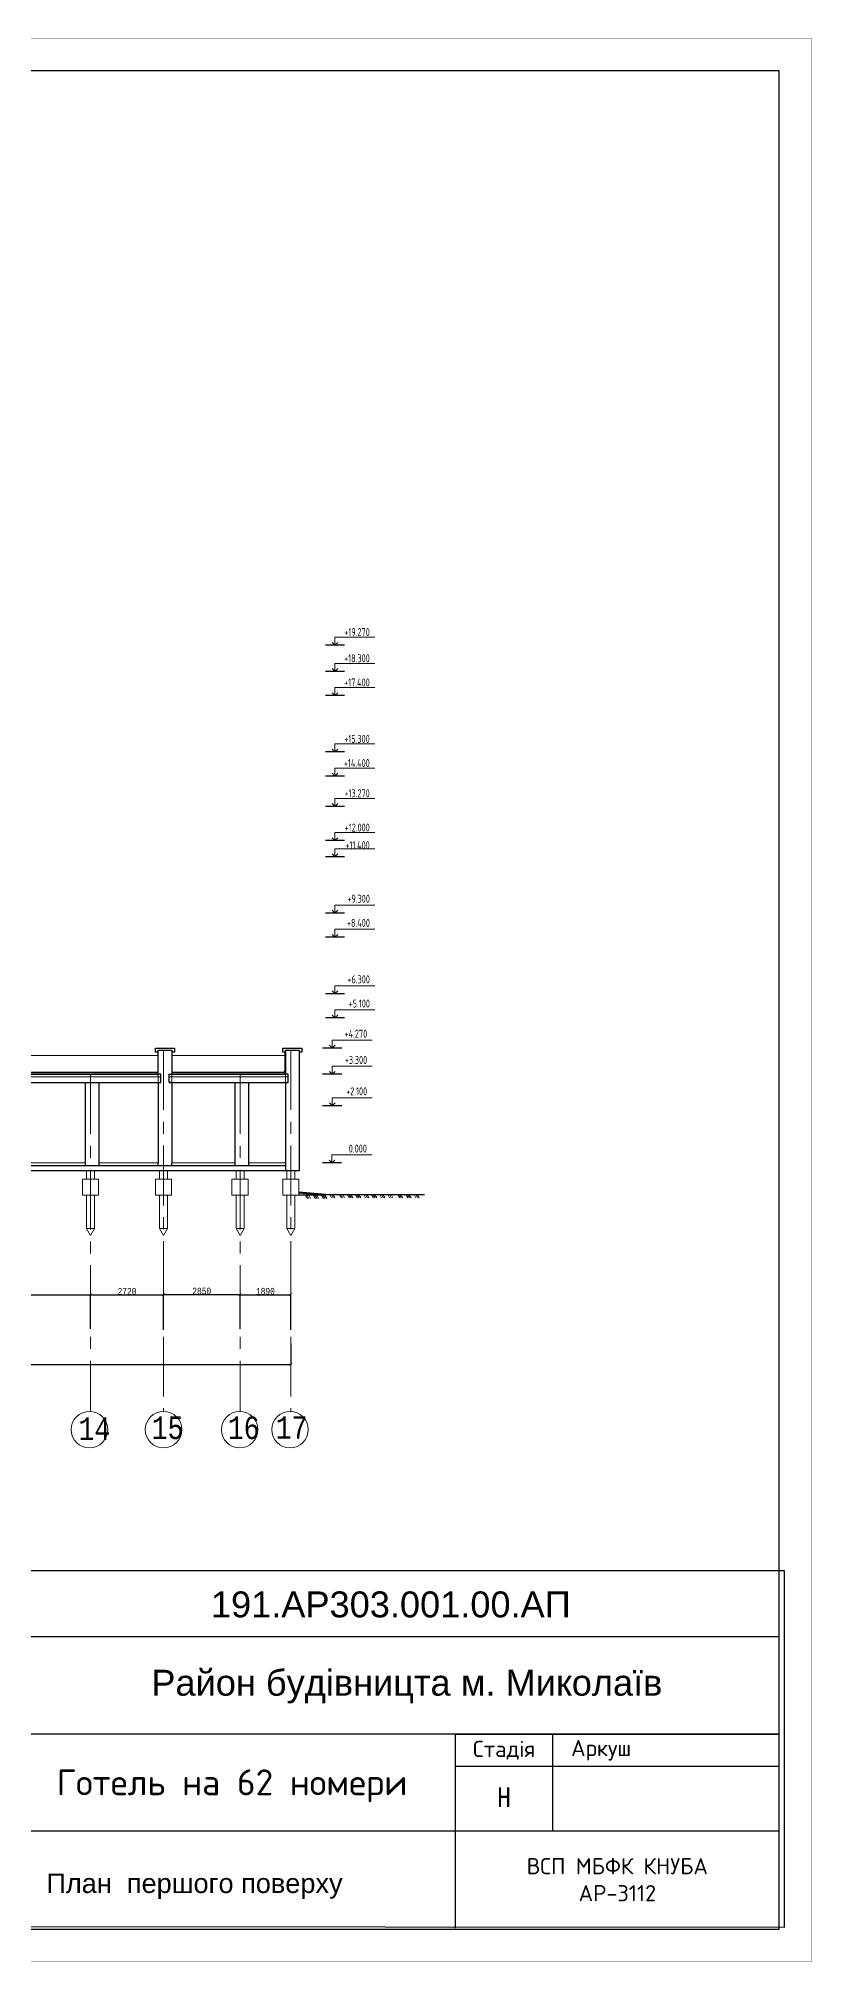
# Model space of a CAD drawing. Header units: millimetres. Extents: x -689206 to 4969298, y -1019800 to 703299.
# Drawn here: x 110387 to 139173, y -493041 to -421450 of the extents above; entities that cross this region are included whole.
import ezdxf

# ---------------------------------------------------------------- set-up
doc = ezdxf.new("R2010")
doc.units = ezdxf.units.MM
doc.linetypes.add('осеваяX2', pattern=[101.6, 63.5, -12.7, 12.7, -12.7])
doc.layers.add('внешняярамка', color=7, linetype='Continuous', lineweight=5, plot=False)
for name, color, linetype, lineweight in [('РАЗМЕРЫ', 7, 'Continuous', 9), ('стены', 7, 'Continuous', 20), ('Штамп', 7, 'Continuous', 5)]:
    doc.layers.add(name, color=color, linetype=linetype, lineweight=lineweight)
for name, color, linetype in [('разрез1-1', 7, 'Continuous'), ('разрез2-2', 7, 'Continuous'), ('сетка', 104, 'Continuous')]:
    doc.layers.add(name, color=color, linetype=linetype)
doc.styles.get("Standard").update_dxf_attribs({"font": 'arial.ttf'})
doc.styles.add('Аннотативный', font='isocteur.ttf', dxfattribs={"width": 0.7, "height": 250})
doc.dimstyles.new('Аннотативный', dxfattribs={"dimscale": 0, "dimtxt": 250, "dimasz": 100, "dimexe": 1.25, "dimexo": 0.625, "dimtad": 1, "dimdec": 0, "dimtxsty": 'Аннотативный', "dimblk": 'ARCHTICK', "dimcen": 2.5, "dimadec": 0, "dimazin": 0, "dimtfac": 1, "dimtdec": 0, "dimtmove": 0, "dimatfit": 3, "dimfxl": 1, "dimarcsym": 0})

# ---------------------------------------------------------------- blocks, each defined once
blk = doc.blocks.new('_ArchTick')
at = {"color": 0, "linetype": 'ByBlock', "const_width": 0.15}
blk.add_lwpolyline([(-0.5, -0.5), (0.5, 0.5)], dxfattribs=at)
blk = doc.blocks.new('*D3286')
at = {"layer": 'Defpoints', "color": 0, "lineweight": 5, "ltscale": 35, "transparency": 16777216}
for p in [(105893, -468216), (112323, -468222), (112323, -469492)]:
    blk.add_point(p, dxfattribs=at)
at = {"layer": 'РАЗМЕРЫ', "color": 0, "lineweight": -2, "ltscale": 35, "transparency": 16777216}
for p, q in [((105893, -468217), (105893, -468223)), ((105893, -468222), (112323, -468222)), ((112323, -469491), (112323, -468221))]:
    blk.add_line(p, q, dxfattribs=at)
at = {"layer": 'РАЗМЕРЫ', "color": 0, "lineweight": -2, "ltscale": 35, "transparency": 16777216, "xscale": 100, "yscale": 100, "zscale": 100, "rotation": 180}
blk.add_blockref('_ArchTick', (105893, -468222), dxfattribs=at)
at = {"layer": 'РАЗМЕРЫ', "color": 0, "lineweight": -2, "ltscale": 35, "transparency": 16777216, "xscale": 100, "yscale": 100, "zscale": 100}
blk.add_blockref('_ArchTick', (112323, -468222), dxfattribs=at)
at = {"layer": 'РАЗМЕРЫ', "color": 0, "lineweight": 5, "ltscale": 35, "transparency": 16777216, "insert": (109108, -468096), "char_height": 250, "attachment_point": 5, "style": 'Аннотативный'}
blk.add_mtext('6430', dxfattribs=at)
blk = doc.blocks.new('*D3287')
at = {"layer": 'Defpoints', "color": 0, "lineweight": 5, "ltscale": 35, "transparency": 16777216}
for p in [(112323, -468216), (115046, -468216), (115046, -469524)]:
    blk.add_point(p, dxfattribs=at)
at = {"layer": 'РАЗМЕРЫ', "color": 0, "lineweight": -2, "ltscale": 35, "transparency": 16777216}
for p, q in [((112323, -468216), (115046, -468216)), ((112323, -468217), (112323, -468218)), ((115046, -469523), (115046, -468215))]:
    blk.add_line(p, q, dxfattribs=at)
at = {"layer": 'РАЗМЕРЫ', "color": 0, "lineweight": -2, "ltscale": 35, "transparency": 16777216, "xscale": 100, "yscale": 100, "zscale": 100, "rotation": 180}
blk.add_blockref('_ArchTick', (112323, -468216), dxfattribs=at)
at = {"layer": 'РАЗМЕРЫ', "color": 0, "lineweight": -2, "ltscale": 35, "transparency": 16777216, "xscale": 100, "yscale": 100, "zscale": 100}
blk.add_blockref('_ArchTick', (115046, -468216), dxfattribs=at)
at = {"layer": 'РАЗМЕРЫ', "color": 0, "lineweight": 5, "ltscale": 35, "transparency": 16777216, "insert": (113684, -468091), "char_height": 250, "attachment_point": 5, "style": 'Аннотативный'}
blk.add_mtext('2720', dxfattribs=at)
blk = doc.blocks.new('*D3288')
at = {"layer": 'Defpoints', "color": 0, "lineweight": 5, "ltscale": 35, "transparency": 16777216}
for p in [(115046, -468216), (117893, -468209), (117893, -469492)]:
    blk.add_point(p, dxfattribs=at)
at = {"layer": 'РАЗМЕРЫ', "color": 0, "lineweight": -2, "ltscale": 35, "transparency": 16777216}
for p, q in [((115046, -468216), (115046, -468208)), ((115046, -468209), (117893, -468209)), ((117893, -469491), (117893, -468208))]:
    blk.add_line(p, q, dxfattribs=at)
at = {"layer": 'РАЗМЕРЫ', "color": 0, "lineweight": -2, "ltscale": 35, "transparency": 16777216, "xscale": 100, "yscale": 100, "zscale": 100, "rotation": 180}
blk.add_blockref('_ArchTick', (115046, -468209), dxfattribs=at)
at = {"layer": 'РАЗМЕРЫ', "color": 0, "lineweight": -2, "ltscale": 35, "transparency": 16777216, "xscale": 100, "yscale": 100, "zscale": 100}
blk.add_blockref('_ArchTick', (117893, -468209), dxfattribs=at)
at = {"layer": 'РАЗМЕРЫ', "color": 0, "lineweight": 5, "ltscale": 35, "transparency": 16777216, "insert": (116469, -468083), "char_height": 250, "attachment_point": 5, "style": 'Аннотативный'}
blk.add_mtext('2850', dxfattribs=at)
blk = doc.blocks.new('*D3289')
at = {"layer": 'Defpoints', "color": 0, "lineweight": 5, "ltscale": 35, "transparency": 16777216}
for p in [(117893, -468215), (119785, -468215), (119785, -469522)]:
    blk.add_point(p, dxfattribs=at)
at = {"layer": 'РАЗМЕРЫ', "color": 0, "lineweight": -2, "ltscale": 35, "transparency": 16777216}
for p, q in [((117893, -468215), (119785, -468215)), ((117893, -468216), (117893, -468216)), ((119785, -469522), (119785, -468214))]:
    blk.add_line(p, q, dxfattribs=at)
at = {"layer": 'РАЗМЕРЫ', "color": 0, "lineweight": -2, "ltscale": 35, "transparency": 16777216, "xscale": 100, "yscale": 100, "zscale": 100, "rotation": 180}
blk.add_blockref('_ArchTick', (117893, -468215), dxfattribs=at)
at = {"layer": 'РАЗМЕРЫ', "color": 0, "lineweight": -2, "ltscale": 35, "transparency": 16777216, "xscale": 100, "yscale": 100, "zscale": 100}
blk.add_blockref('_ArchTick', (119785, -468215), dxfattribs=at)
at = {"layer": 'РАЗМЕРЫ', "color": 0, "lineweight": 5, "ltscale": 35, "transparency": 16777216, "insert": (118839, -468090), "char_height": 250, "attachment_point": 5, "style": 'Аннотативный'}
blk.add_mtext('1890', dxfattribs=at)
blk = doc.blocks.new('*D3274')
at = {"layer": 'Defpoints', "color": 0, "lineweight": 5, "ltscale": 35, "transparency": 16777216}
for p in [(67654, -470048), (119785, -470048), (119785, -470810)]:
    blk.add_point(p, dxfattribs=at)
at = {"layer": 'РАЗМЕРЫ', "color": 0, "lineweight": -2, "ltscale": 35, "transparency": 16777216}
for p, q in [((67654, -470049), (67654, -470811)), ((119785, -470049), (119785, -470811)), ((67654, -470810), (119785, -470810))]:
    blk.add_line(p, q, dxfattribs=at)
at = {"layer": 'РАЗМЕРЫ', "color": 0, "lineweight": -2, "ltscale": 35, "transparency": 16777216, "xscale": 100, "yscale": 100, "zscale": 100, "rotation": 180}
blk.add_blockref('_ArchTick', (67654, -470810), dxfattribs=at)
at = {"layer": 'РАЗМЕРЫ', "color": 0, "lineweight": -2, "ltscale": 35, "transparency": 16777216, "xscale": 100, "yscale": 100, "zscale": 100}
blk.add_blockref('_ArchTick', (119785, -470810), dxfattribs=at)
at = {"layer": 'РАЗМЕРЫ', "color": 0, "lineweight": 5, "ltscale": 35, "transparency": 16777216, "insert": (93719, -470684), "char_height": 250, "attachment_point": 5, "style": 'Аннотативный'}
blk.add_mtext('52131', dxfattribs=at)

msp = doc.modelspace()

# ---------------------------------------------------------------- linework, layer by layer
at = {"layer": 'внешняярамка', "lineweight": 5, "ltscale": 50, "const_width": 2.41}
msp.add_lwpolyline([(37935.9, -493039.6), (139172.2, -493039.6), (139172.2, -421451.1), (37935.9, -421451.1), (37935.9, -493039.6)], dxfattribs=at)
at = {"layer": 'РАЗМЕРЫ', "linetype": 'ByBlock', "lineweight": 30, "ltscale": 35}
for p, q in [((114745.6, -459110.9), (114745.6, -459035.9)), ((114745.6, -459035.9), (115355.6, -459035.9)), ((114745.6, -459185.9), (114745.6, -459110.9)), ((114845.6, -459185.9), (114745.6, -459185.9)), ((115355.6, -459035.9), (115455.6, -459035.9)), ((115455.6, -459185.9), (115355.6, -459185.9)), ((115455.6, -459035.9), (115455.6, -459185.9)), ((119484.5, -459110.9), (119484.5, -459035.9)), ((119484.5, -459035.9), (120094.5, -459035.9)), ((119484.5, -459185.9), (119484.5, -459110.9)), ((119584.5, -459185.9), (119484.5, -459185.9)), ((120094.5, -459035.9), (120194.5, -459035.9)), ((120194.5, -459185.9), (120094.5, -459185.9)), ((120194.5, -459035.9), (120194.5, -459185.9))]:
    msp.add_line(p, q, dxfattribs=at)
at = {"layer": 'РАЗМЕРЫ', "lineweight": 30, "ltscale": 35}
for p, q in [((114845.6, -460010.9), (114845.6, -459110.9)), ((114845.6, -459110.9), (115355.6, -459110.9)), ((115355.6, -459110.9), (115355.6, -460010.9)), ((119584.5, -460010.9), (119584.5, -459110.9)), ((119584.5, -459110.9), (120094.5, -459110.9)), ((119584.5, -459185.9), (119584.5, -460010.9)), ((120094.5, -459110.9), (120094.5, -463610.9)), ((105982.7, -460010.9), (114845.6, -460010.9)), ((105982.7, -460310.9), (114845.6, -460310.9)), ((112123.2, -460310.9), (112123.2, -463410.9)), ((112633.2, -460310.9), (112633.2, -463410.9)), ((114845.6, -460010.9), (114845.6, -459910.9)), ((114945.6, -460010.9), (114845.6, -460010.9)), ((114845.6, -460310.9), (114845.6, -463310.9)), ((114845.6, -460310.9), (114945.6, -460310.9)), ((114945.6, -460310.9), (114945.6, -460010.9)), ((115255.6, -460010.9), (119584.5, -460010.9)), ((115255.6, -460310.9), (115255.6, -460010.9)), ((115255.6, -460310.9), (115355.6, -460310.9)), ((115355.6, -460310.9), (115255.6, -460310.9)), ((115355.6, -460310.9), (115355.6, -463310.9)), ((115355.6, -460310.9), (119485.5, -460310.9)), ((117693.3, -460310.9), (117693.3, -463410.9)), ((118203.3, -460310.9), (118203.3, -463410.9)), ((119485.5, -460310.9), (119584.5, -460310.9)), ((119684.5, -460010.9), (119584.5, -460010.9)), ((119584.5, -460310.9), (119584.5, -463510.9)), ((119584.5, -460310.9), (119684.5, -460310.9)), ((119684.5, -460310.9), (119684.5, -460010.9)), ((115355.6, -463610.9), (67344, -463610.9)), ((67854, -463410.9), (119584.5, -463410.9)), ((114845.6, -463410.9), (114845.6, -463310.9)), ((115355.6, -463410.9), (115355.6, -463310.9)), ((119584.5, -463610.9), (115355.6, -463610.9)), ((119584.5, -463510.9), (119584.5, -463610.9)), ((120094.5, -463610.9), (119584.5, -463610.9))]:
    msp.add_line(p, q, dxfattribs=at)
at = {"layer": 'РАЗМЕРЫ', "linetype": 'осеваяX2', "lineweight": 5, "ltscale": 35}
for p, q in [((115045.6, -459110.9), (115045.6, -472559.7)), ((119784.8, -459110.9), (119784.8, -472559.7)), ((112323.2, -460010.9), (112323.2, -472559.7))]:
    msp.add_line(p, q, dxfattribs=at)
at = {"layer": 'РАЗМЕРЫ', "lineweight": 15, "ltscale": 35}
for p, q in [((114945.6, -460110.9), (105982.7, -460110.9)), ((119684.5, -460110.9), (115255.6, -460110.9)), ((115355.6, -460310.9), (115355.6, -460010.9)), ((119584.5, -460310.9), (119584.5, -460010.9)), ((106082.7, -463310.9), (112123.2, -463310.9)), ((112633.2, -463310.9), (114845.6, -463310.9)), ((115355.6, -463310.9), (117693.3, -463310.9)), ((118203.3, -463310.9), (118584.5, -463310.9)), ((118584.5, -463310.9), (119584.5, -463310.9))]:
    msp.add_line(p, q, dxfattribs=at)
at = {"layer": 'РАЗМЕРЫ', "lineweight": 13, "ltscale": 35}
msp.add_line((114845.6, -460310.9), (114845.6, -460010.9), dxfattribs=at)
at = {"layer": 'РАЗМЕРЫ', "lineweight": 18, "ltscale": 35}
for p, q in [((112173.2, -463610.9), (112173.2, -463910.9)), ((112473.2, -463910.9), (112473.2, -463610.9)), ((114895.6, -463610.9), (114895.6, -463910.9)), ((115195.6, -463910.9), (115195.6, -463610.9)), ((117743.3, -463610.9), (117743.3, -463910.9)), ((118043.3, -463910.9), (118043.3, -463610.9)), ((119634.8, -463610.9), (119634.8, -463910.9)), ((119934.8, -463910.9), (119934.8, -463610.9)), ((112023.2, -464510.9), (112023.2, -463910.9)), ((112023.2, -463910.9), (112173.2, -463910.9)), ((112623.2, -464510.9), (112023.2, -464510.9)), ((112173.2, -463910.9), (112323.2, -463910.9)), ((112173.2, -465377.7), (112173.2, -464510.9)), ((112323.2, -463910.9), (112623.2, -463910.9)), ((112473.2, -464510.9), (112473.2, -465389.8)), ((112623.2, -463910.9), (112623.2, -464510.9)), ((114745.6, -464510.9), (114745.6, -463910.9)), ((114745.6, -463910.9), (114895.6, -463910.9)), ((115345.6, -464510.9), (114745.6, -464510.9)), ((114895.6, -463910.9), (115045.6, -463910.9)), ((114895.6, -465377.7), (114895.6, -464510.9)), ((115045.6, -463910.9), (115345.6, -463910.9)), ((115195.6, -464510.9), (115195.6, -465389.8)), ((115345.6, -463910.9), (115345.6, -464510.9)), ((117593.3, -464510.9), (117593.3, -463910.9)), ((117593.3, -463910.9), (117743.3, -463910.9)), ((118193.3, -464510.9), (117593.3, -464510.9)), ((117743.3, -463910.9), (117893.3, -463910.9)), ((117743.3, -465377.7), (117743.3, -464510.9)), ((117893.3, -463910.9), (118193.3, -463910.9)), ((118043.3, -464510.9), (118043.3, -465389.8)), ((118193.3, -463910.9), (118193.3, -464510.9)), ((119484.8, -464510.9), (119484.8, -463910.9)), ((119484.8, -463910.9), (119634.8, -463910.9)), ((120084.8, -464510.9), (119484.8, -464510.9)), ((119634.8, -463910.9), (119784.8, -463910.9)), ((119634.8, -465377.7), (119634.8, -464510.9)), ((119784.8, -463910.9), (120084.8, -463910.9)), ((119934.8, -464510.9), (119934.8, -465389.8)), ((120084.8, -463910.9), (120084.8, -464510.9)), ((112173.2, -465751.1), (112173.2, -465377.7)), ((112323.2, -466010.9), (112173.2, -465751.1)), ((112473.2, -465751.1), (112173.2, -465751.1)), ((112323.2, -466010.9), (112473.2, -465751.1)), ((112473.2, -465751.1), (112473.2, -465389.8)), ((114895.6, -465751.1), (114895.6, -465377.7)), ((115045.6, -466010.9), (114895.6, -465751.1)), ((115195.6, -465751.1), (114895.6, -465751.1)), ((115045.6, -466010.9), (115195.6, -465751.1)), ((115195.6, -465751.1), (115195.6, -465389.8)), ((117743.3, -465751.1), (117743.3, -465377.7)), ((117893.3, -466010.9), (117743.3, -465751.1)), ((118043.3, -465751.1), (117743.3, -465751.1)), ((117893.3, -466010.9), (118043.3, -465751.1)), ((118043.3, -465751.1), (118043.3, -465389.8)), ((119634.8, -465751.1), (119634.8, -465377.7)), ((119784.8, -466010.9), (119634.8, -465751.1)), ((119934.8, -465751.1), (119634.8, -465751.1)), ((119784.8, -466010.9), (119934.8, -465751.1)), ((119934.8, -465751.1), (119934.8, -465389.8))]:
    msp.add_line(p, q, dxfattribs=at)
at = {"layer": 'разрез1-1', "lineweight": 5}
for p, q in [((121426.1, -444035.9), (121426.1, -443738.1)), ((121426.1, -443738.1), (122915.2, -443738.1)), ((121426.1, -445010.9), (121426.1, -444713.1)), ((121426.1, -444713.1), (122915.2, -444713.1)), ((121426.1, -445910.9), (121426.1, -445613.1)), ((121426.1, -445613.1), (122915.2, -445613.1)), ((121426.1, -448010.9), (121426.1, -447713.1)), ((121426.1, -447713.1), (122915.2, -447713.1)), ((121426.1, -448910.9), (121426.1, -448613.1)), ((121426.1, -448613.1), (122915.2, -448613.1)), ((121426.1, -450035.9), (121426.1, -449738.1)), ((121426.1, -449738.1), (122915.2, -449738.1)), ((121426.1, -451310.9), (121426.1, -451013.1)), ((121426.1, -451013.1), (122915.2, -451013.1)), ((121426.1, -451910.9), (121426.1, -451613.1)), ((121426.1, -451613.1), (122915.2, -451613.1)), ((121426.1, -454010.9), (121426.1, -453713.1)), ((121426.1, -453713.1), (122915.2, -453713.1)), ((121426.1, -454910.9), (121426.1, -454613.1)), ((121426.1, -454613.1), (122915.2, -454613.1)), ((121426.1, -457010.9), (121426.1, -456713.1)), ((121426.1, -456713.1), (122915.2, -456713.1)), ((121426.1, -457910.9), (121426.1, -457613.1)), ((121426.1, -457613.1), (122915.2, -457613.1)), ((121324.2, -459035.9), (121324.2, -458738.1)), ((121324.2, -458738.1), (122813.3, -458738.1)), ((121324.2, -460010.9), (121324.2, -459713.1)), ((121324.2, -459713.1), (122813.3, -459713.1)), ((121324.2, -461180.9), (121324.2, -460883.1)), ((121324.2, -460883.1), (122813.3, -460883.1)), ((121312.6, -463310.9), (121312.6, -463013.1)), ((121312.6, -463013.1), (122801.7, -463013.1))]:
    msp.add_line(p, q, dxfattribs=at)
at = {"layer": 'разрез1-1', "lineweight": 30}
for p, q in [((121780.6, -444035.9), (121071.5, -444035.9)), ((121426.1, -444035.9), (121320.8, -443930.6)), ((121426.1, -444035.9), (121531.4, -443930.6)), ((121780.6, -445010.9), (121071.5, -445010.9)), ((121426.1, -445010.9), (121320.8, -444905.6)), ((121426.1, -445010.9), (121531.4, -444905.6)), ((121780.6, -445910.9), (121071.5, -445910.9)), ((121426.1, -445910.9), (121320.8, -445805.6)), ((121426.1, -445910.9), (121531.4, -445805.6)), ((121780.6, -448010.9), (121071.5, -448010.9)), ((121426.1, -448010.9), (121320.8, -447905.6)), ((121426.1, -448010.9), (121531.4, -447905.6)), ((121426.1, -448910.9), (121320.8, -448805.6)), ((121426.1, -448910.9), (121531.4, -448805.6)), ((121780.6, -448910.9), (121071.5, -448910.9)), ((121780.6, -450035.9), (121071.5, -450035.9)), ((121426.1, -450035.9), (121320.8, -449930.6)), ((121426.1, -450035.9), (121531.4, -449930.6)), ((121780.6, -451310.9), (121071.5, -451310.9)), ((121426.1, -451310.9), (121320.8, -451205.6)), ((121426.1, -451310.9), (121531.4, -451205.6)), ((121780.6, -451910.9), (121071.5, -451910.9)), ((121426.1, -451910.9), (121320.8, -451805.6)), ((121426.1, -451910.9), (121531.4, -451805.6)), ((121780.6, -454010.9), (121071.5, -454010.9)), ((121426.1, -454010.9), (121320.8, -453905.6)), ((121426.1, -454010.9), (121531.4, -453905.6)), ((121780.6, -454910.9), (121071.5, -454910.9)), ((121426.1, -454910.9), (121320.8, -454805.6)), ((121426.1, -454910.9), (121531.4, -454805.6)), ((121780.6, -457010.9), (121071.5, -457010.9)), ((121426.1, -457010.9), (121320.8, -456905.6)), ((121426.1, -457010.9), (121531.4, -456905.6)), ((121780.6, -457910.9), (121071.5, -457910.9)), ((121426.1, -457910.9), (121320.8, -457805.6)), ((121426.1, -457910.9), (121531.4, -457805.6)), ((121678.7, -459035.9), (120969.6, -459035.9)), ((121324.2, -459035.9), (121218.9, -458930.6)), ((121324.2, -459035.9), (121429.5, -458930.6)), ((121678.7, -460010.9), (120969.6, -460010.9)), ((121324.2, -460010.9), (121218.9, -459905.6)), ((121324.2, -460010.9), (121429.5, -459905.6)), ((121678.7, -461180.9), (120969.6, -461180.9)), ((121324.2, -461180.9), (121218.9, -461075.6)), ((121324.2, -461180.9), (121429.5, -461075.6)), ((121667.1, -463310.9), (120958, -463310.9)), ((121312.6, -463310.9), (121207.3, -463205.6)), ((121312.6, -463310.9), (121417.9, -463205.6))]:
    msp.add_line(p, q, dxfattribs=at)
at = {"layer": 'разрез1-1', "lineweight": 15}
for p, q in [((106553.4, -459310.9), (114845.6, -459310.9)), ((115355.6, -459310.9), (119559.7, -459310.9)), ((119559.7, -459886.2), (119559.7, -459185.9))]:
    msp.add_line(p, q, dxfattribs=at)
for points in [[(114845.6, -459925.9), (106553.4, -459925.9)], [(114845.6, -459960.9), (106553.4, -459960.9)], [(119559.7, -459886.2), (119520, -459925.9), (115355.6, -459925.9)], [(119584.5, -459910.9), (119534.5, -459960.9), (115355.6, -459960.9)]]:
    msp.add_lwpolyline(points, dxfattribs=at)
at = {"layer": 'разрез2-2'}
for p, q in [((121084.8, -464490.9), (120084.8, -464402.8)), ((120084.8, -464422.8), (121084.8, -464510.9)), ((121084.8, -464510.9), (120084.8, -464510.9)), ((121084.8, -464490.9), (124758.9, -464490.9)), ((121084.8, -464490.9), (121084.8, -464510.9)), ((121084.8, -464490.9), (121384.8, -464490.9))]:
    msp.add_line(p, q, dxfattribs=at)
at = {"layer": 'разрез2-2', "lineweight": 15}
for points in [[(120398.9, -464630.3), (120330.6, -464510.9)], [(121666.5, -464610.3), (121598.1, -464490.9)]]:
    msp.add_lwpolyline(points, close=True, dxfattribs=at)
for points in [[(120390.2, -464510.9), (120458.6, -464630.3)], [(120449.9, -464510.9), (120519.5, -464630.3)], [(120630.1, -464510.9), (120699.7, -464630.3)], [(120691, -464510.9), (120759.4, -464630.3)], [(120750.7, -464510.9), (120820.3, -464630.3)], [(120930.9, -464510.9), (121000.6, -464630.3)], [(120991.9, -464510.9), (121060.2, -464630.3)], [(121051.5, -464510.9), (121121.1, -464630.3)], [(121231.7, -464490.9), (121301.4, -464610.3)], [(121292.7, -464490.9), (121361, -464610.3)], [(121352.3, -464490.9), (121421.9, -464610.3)], [(121657.8, -464490.9), (121726.1, -464610.3)], [(121717.4, -464490.9), (121787, -464610.3)], [(121897.6, -464490.9), (121967.3, -464610.3)], [(121958.6, -464490.9), (122026.9, -464610.3)], [(122018.2, -464490.9), (122087.8, -464610.3)], [(122198.5, -464490.9), (122268.1, -464610.3)], [(122259.4, -464490.9), (122327.7, -464610.3)], [(122319, -464490.9), (122388.6, -464610.3)], [(122499.3, -464490.9), (122568.9, -464610.3)], [(122560.2, -464490.9), (122628.5, -464610.3)], [(122619.8, -464490.9), (122689.4, -464610.3)], [(122792.7, -464490.9), (122862.3, -464610.3)], [(122853.6, -464490.9), (122921.9, -464610.3)], [(122913.2, -464490.9), (122982.9, -464610.3)], [(123093.5, -464490.9), (123163.1, -464610.3)], [(123154.4, -464490.9), (123222.8, -464610.3)], [(123214, -464490.9), (123283.7, -464610.3)], [(123394.3, -464490.9), (123463.9, -464610.3)], [(123455.2, -464490.9), (123523.6, -464610.3)], [(123514.9, -464490.9), (123584.5, -464610.3)], [(123770.8, -464490.9), (123840.4, -464610.3)], [(123831.7, -464490.9), (123900.1, -464610.3)], [(123891.4, -464490.9), (123961, -464610.3)], [(124071.6, -464490.9), (124141.2, -464610.3)], [(124132.5, -464490.9), (124200.9, -464610.3)], [(124192.2, -464490.9), (124261.8, -464610.3)], [(124372.4, -464490.9), (124442, -464610.3)], [(124433.3, -464490.9), (124501.7, -464610.3)], [(124493, -464490.9), (124562.6, -464610.3)]]:
    msp.add_lwpolyline(points, dxfattribs=at)
at = {"layer": 'сетка', "color": 0, "lineweight": 5}
for centre in [(112286.7, -473239.4), (115044.9, -473240.4), (117878.6, -473240.2), (119754.8, -473239.7)]:
    msp.add_circle(centre, 680.7, dxfattribs=at)
at = {"layer": 'стены', "linetype": 'осеваяX2', "lineweight": 5, "ltscale": 35}
msp.add_line((117893.3, -460010.9), (117893.3, -472559.7), dxfattribs=at)
at = {"layer": 'Штамп', "lineweight": 30}
for points in [[(42756.7, -491834.4), (137967, -491834.4), (137967, -422656.3), (42756.7, -422656.3)], [(138149.9, -491773.5), (93565.6, -491740.9), (93565.6, -478486.1), (138149.9, -478486.1)]]:
    msp.add_lwpolyline(points, close=True, dxfattribs=at)
for points in [[(137967.1, -480957), (109047.5, -480957)], [(137967.1, -484571.9), (109047.5, -484571.9)], [(125917.3, -491801.8), (125917.3, -484571.9)], [(125917.3, -484571.9), (137967.1, -484571.9)], [(129532.2, -484571.9), (129532.2, -488186.9)], [(137967.1, -485776.9), (125917.3, -485776.9)], [(137967.1, -488186.9), (109047.5, -488186.9)]]:
    msp.add_lwpolyline(points, dxfattribs=at)

# ---------------------------------------------------------------- texts
at = {"layer": 'РАЗМЕРЫ', "lineweight": 5, "ltscale": 35, "char_height": 841.28, "width": 7009.377, "attachment_point": 1, "style": 'Аннотативный'}
for s, insert in [('14', (111879, -472785.9)), ('15', (114605.3, -472748.4)), ('16', (117439, -472748.2)), ('17', (119221.9, -472739.3))]:
    msp.add_mtext(s, dxfattribs=dict(at, insert=insert))
at = {"layer": 'разрез1-1', "lineweight": 30, "char_height": 297.819, "width": 1508.774, "attachment_point": 3, "style": 'Аннотативный'}
for s, insert in [('{\\fISOCPEUR|b0|i0|c204|p34;+19.270\\fISOCPEUR|b0|i0|c0|p34; }', (122723.7, -443400.6)), ('{\\fISOCPEUR|b0|i0|c204|p34;+18.300\\fISOCPEUR|b0|i0|c0|p34; }', (122723.7, -444375.6)), ('{\\fISOCPEUR|b0|i0|c204|p34;+17.400\\fISOCPEUR|b0|i0|c0|p34; }', (122723.7, -445275.6)), ('{\\fISOCPEUR|b0|i0|c204|p34;+15.300\\fISOCPEUR|b0|i0|c0|p34; }', (122723.7, -447375.6)), ('{\\fISOCPEUR|b0|i0|c204|p34;+14.400\\fISOCPEUR|b0|i0|c0|p34; }', (122723.7, -448275.6)), ('{\\fISOCPEUR|b0|i0|c204|p34;+13.270\\fISOCPEUR|b0|i0|c0|p34; }', (122723.7, -449400.6)), ('{\\fISOCPEUR|b0|i0|c204|p34;+12.000\\fISOCPEUR|b0|i0|c0|p34; }', (122723.7, -450675.6)), ('{\\fISOCPEUR|b0|i0|c204|p34;+11.400\\fISOCPEUR|b0|i0|c0|p34; }', (122723.7, -451333.1)), ('{\\fISOCPEUR|b0|i0|c204|p34;+9.300\\fISOCPEUR|b0|i0|c0|p34; }', (122729.8, -453327.5)), ('{\\fISOCPEUR|b0|i0|c204|p34;+8.400\\fISOCPEUR|b0|i0|c0|p34; }', (122729.8, -454227.5)), ('{\\fISOCPEUR|b0|i0|c204|p34;+6.300\\fISOCPEUR|b0|i0|c0|p34; }', (122729.8, -456327.5)), ('{\\fISOCPEUR|b0|i0|c204|p34;+5.100\\fISOCPEUR|b0|i0|c0|p34; }', (122729.8, -457227.5)), ('{\\fISOCPEUR|b0|i0|c204|p34;+4.270\\fISOCPEUR|b0|i0|c0|p34; }', (122627.9, -458352.5)), ('{\\fISOCPEUR|b0|i0|c204|p34;+3.300\\fISOCPEUR|b0|i0|c0|p34; }', (122627.9, -459327.5)), ('{\\fISOCPEUR|b0|i0|c204|p34;+2.100\\fISOCPEUR|b0|i0|c0|p34; }', (122627.9, -460497.5)), ('{\\fISOCPEUR|b0|i0|c204|p34;0.000\\fISOCPEUR|b0|i0|c0|p34; }', (122616.3, -462627.5))]:
    msp.add_mtext(s, dxfattribs=dict(at, insert=insert))
at = {"layer": 'Штамп'}
for s, width, heights, insert, char_height, attachment_point in [('191.АР303.001.00.АП', 28919.533, [0], (123507.3, -479752), 963.984, 5), ('Район будівницта м. Миколаїв', 29629.358, [0], (124104.6, -482806.8), 963.984, 5), ('\\pxqc;{\\fISOCPEUR|b0|i0|c204|p34;Стадія}', 3614.942, [0], (127724.7, -485174.4), 602.49, 5), ('\\pxqc;{\\fISOCPEUR|b0|i0|c204|p34;Аркуш}', 3614.942, [0], (131339.7, -485174.4), 602.49, 5), ('\\pxqc;{\\fISOCPEUR|b0|i0|c204|p34;Готель на 62 номери}', 16736.808, [0], (117596.8, -486499.5), 963.984, 5), ('\\pxqc;{\\fISOCPEUR|b0|i0|c204|p34;ВСП МБФК КНУБА^JАР-3112}', 12049.805, [0], (137967.1, -489994.3), 602.49, 6), ('\\pxqc;План  першого поверху', 14032.441, [2859.8], (116197.4, -490236.4), 723.117, 5)]:
    msp.add_mtext_dynamic_manual_height_columns(s, width=width, gutter_width=3012.5, heights=heights, dxfattribs=dict(at, insert=insert, char_height=char_height, attachment_point=attachment_point))
at = {"layer": 'Штамп', "insert": (129532.2, -486924.9), "char_height": 736.3, "width": 3614.942, "attachment_point": 6, "style": 'Аннотативный'}
msp.add_mtext('\\pxqc;Н', dxfattribs=at)

# ---------------------------------------------------------------- dimensions: what is measured, and where the dimension line sits
at = {"layer": 'РАЗМЕРЫ', "lineweight": 5, "ltscale": 35}
for base, p1, p2, picture, middle in [((112323.2, -468221.9), (105893.3, -468216.4), (112323.2, -469492.1), '*D3286', (109108.2, -468221.9)), ((119784.8, -470809.7), (67654, -470048.3), (119784.8, -470048.3), '*D3274', (93719.4, -470809.7))]:
    dim = msp.add_linear_dim(base=base, p1=p1, p2=p2, dimstyle='Аннотативный', dxfattribs=at)
    dim.commit()
    dim.dimension.update_dxf_attribs({"geometry": picture, "text_midpoint": middle, "dimtype": 160})
for base, p1, p2, text, picture, middle in [((115045.6, -468216.4), (112323.2, -468216.4), (115045.6, -469523.6), '2720', '*D3287', (113684.4, -468090.8)), ((119784.8, -468215.1), (117893.3, -468215.1), (119784.8, -469522.2), '1890', '*D3289', (118839.1, -468089.5))]:
    dim = msp.add_linear_dim(base=base, p1=p1, p2=p2, text=text, dimstyle='Аннотативный', dxfattribs=at)
    dim.commit()
    dim.dimension.update_dxf_attribs({"geometry": picture, "text_midpoint": middle})
dim = msp.add_linear_dim(base=(117893.3, -468208.8), p1=(115045.6, -468216.4), p2=(117893.3, -469492.1), text='2850', dimstyle='Аннотативный', dxfattribs=at)
dim.commit()
dim.dimension.update_dxf_attribs({"geometry": '*D3288', "text_midpoint": (116469.5, -468208.8), "dimtype": 160})

doc.saveas('drawing.dxf')
